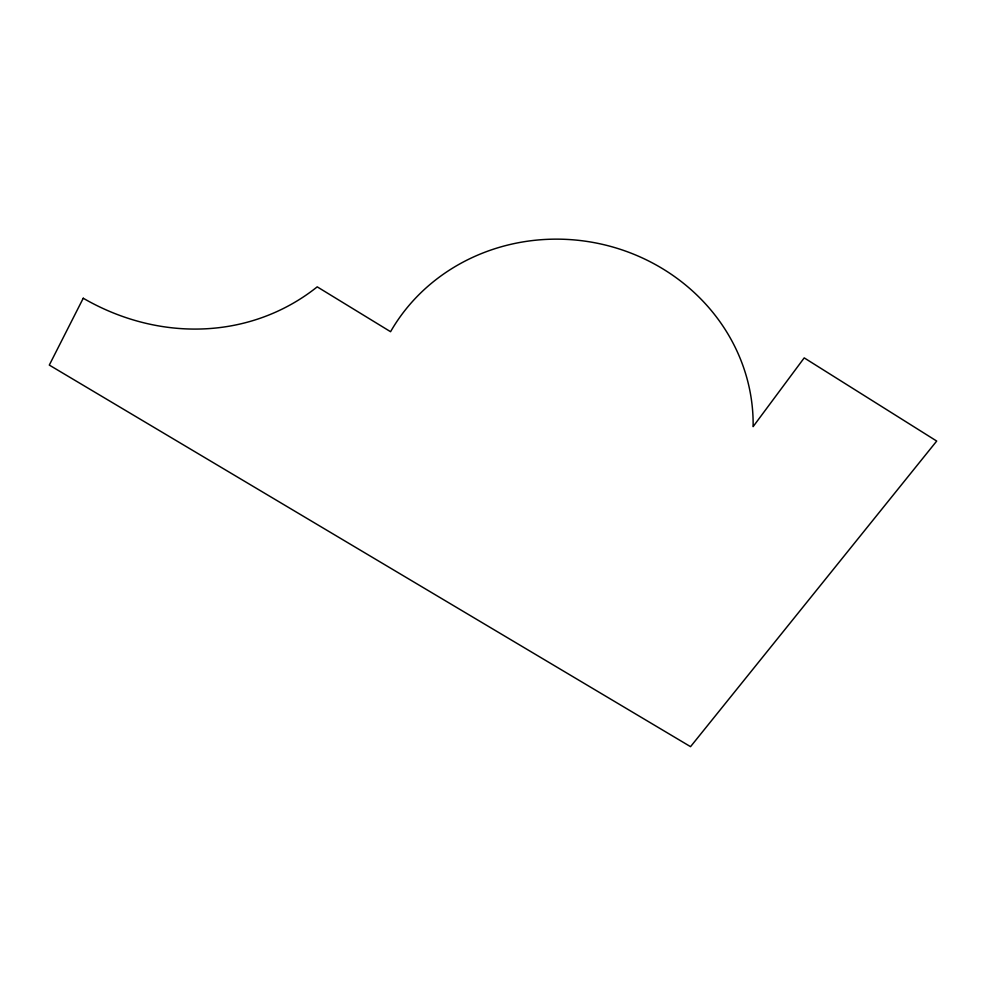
<?xml version="1.0" encoding="UTF-8"?>
<svg xmlns="http://www.w3.org/2000/svg" width="986" height="986" viewBox="0 0 986 986"><rect width="100%" height="100%" fill="white"/><g stroke="black" fill="none" stroke-linecap="round" stroke-linejoin="round"><path stroke-width="1.48" d="M83.243 298.228L49.3 365.079L690.545 746.661L936.7 441.062L804.206 357.881L753.119 426.63A192.886 180.574 9.5 0 0 608.559 245.859A192.886 180.574 9.5 0 0 390.567 331.703L317.221 286.852A233.904 211.435 58 0 1 83.243 298.24"/></g></svg>
